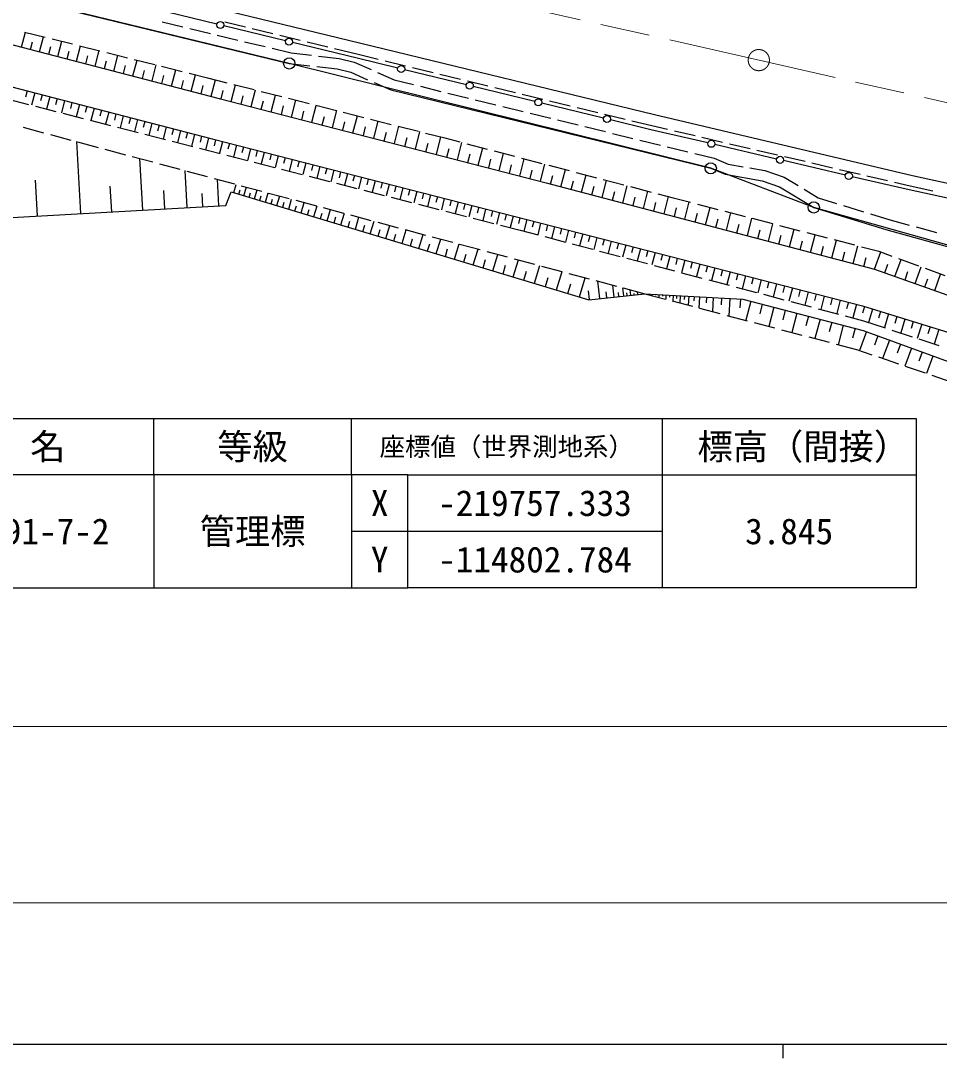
# Model space of a CAD drawing. Units: millimetres at full size, sheet at 1:1000; details may follow other scales. Extents: x 40000 to 680000, y 20000 to 380000.
# Drawn here: x 214030 to 279076, y 204000 to 277504 of the extents above; entities that cross this region are included whole.
import ezdxf
from ezdxf.enums import TextEntityAlignment as Align

# ---------------------------------------------------------------- set-up
doc = ezdxf.new("R2010")
doc.units = ezdxf.units.MM
doc.header["$LTSCALE"] = 1000
doc.linetypes.add('CHAIN', pattern=[18.5, 12, -1.5, 3.5, -1.5])
for name, color, linetype, lineweight in [('M-BGD', 7, 'Continuous', 25), ('M-BMK', 2, 'CHAIN', 13), ('M-BMK-ROW', 30, 'Continuous', 25), ('M-BMK-SRVR', 3, 'Continuous', 25), ('M-STR-HTXT', 7, 'Continuous', 13), ('M-STR-STRC', 7, 'Continuous', 25), ('M-TTL-BAND', 7, 'Continuous', 25)]:
    doc.layers.add(name, color=color, linetype=linetype, lineweight=lineweight)
doc.styles.add('ＭＳ ゴシック', font='')
doc.styles.get('ＭＳ ゴシック').set_extended_font_data('MS Gothic')

msp = doc.modelspace()

# ---------------------------------------------------------------- linework, layer by layer
at = {"layer": 'M-BGD'}
for p, q in [((206445, 280931), (233049, 274483)), ((206373, 277640), (228086, 272003)), ((224056, 277434), (225514, 277081)), ((228483, 277437), (229940, 277082)), ((214090, 275637), (214364, 276692)), ((214305, 276706), (215761, 276342)), ((226000, 276963), (227458, 276610)), ((227944, 276492), (229401, 276139)), ((230426, 276963), (231883, 276608)), ((232369, 276489), (233826, 276134)), ((214729, 275471), (214868, 276004)), ((215369, 275305), (215646, 276371)), ((216015, 275137), (216155, 275676)), ((216246, 276221), (217701, 275857)), ((216662, 274969), (216941, 276047)), ((217968, 274630), (218251, 275719)), ((218186, 275735), (219641, 275371)), ((229887, 276021), (231345, 275668)), ((234312, 276016), (235769, 275660)), ((217315, 274800), (217456, 275344)), ((218629, 274459), (218771, 275009)), ((219289, 274287), (219574, 275388)), ((220126, 275250), (221581, 274885)), ((220623, 273941), (220912, 275053)), ((231831, 275550), (233180, 275223)), ((233180, 275223), (234626, 275058)), ((235123, 275001), (236569, 274836)), ((236255, 275542), (237929, 275133)), ((237929, 275133), (239340, 274790)), ((219956, 274114), (220100, 274670)), ((221298, 273766), (221444, 274328)), ((221972, 273591), (222264, 274715)), ((222066, 274764), (223521, 274400)), ((223335, 273237), (223630, 274373)), ((224006, 274278), (225461, 273914)), ((233049, 274483), (234494, 274318)), ((234990, 274261), (236435, 274096)), ((236569, 274836), (237649, 274566)), ((237649, 274566), (238834, 274041)), ((239826, 274672), (241283, 274318)), ((241769, 274200), (243227, 273846)), ((222654, 273414), (222801, 273982)), ((224024, 273058), (224173, 273632)), ((224713, 272879), (225011, 274027)), ((225946, 273793), (227254, 273466)), ((226105, 272518), (226406, 273678)), ((227254, 273466), (228631, 273116)), ((236435, 274096), (237404, 273854)), ((237404, 273854), (238590, 273329)), ((239291, 273839), (240476, 273314)), ((243713, 273727), (245170, 273373)), ((212665, 273013), (227575, 269126)), ((225409, 272698), (225559, 273278)), ((226807, 272335), (226959, 272921)), ((227510, 272153), (227814, 273324)), ((228923, 271787), (229227, 272965)), ((229116, 272993), (230570, 272624)), ((239047, 273126), (240233, 272601)), ((240476, 273314), (241846, 272978)), ((242332, 272859), (243788, 272502)), ((245656, 273255), (247114, 272901)), ((247599, 272783), (249057, 272428)), ((214493, 272537), (214378, 272093)), ((215026, 272398), (214796, 271516)), ((215555, 272260), (215440, 271819)), ((216084, 272122), (215855, 271245)), ((216610, 271985), (216496, 271546)), ((228086, 272003), (251227, 266024)), ((228216, 271970), (228369, 272558)), ((229633, 271603), (229786, 272195)), ((230344, 271420), (230650, 272604)), ((231054, 272501), (232508, 272132)), ((231772, 271051), (232080, 272241)), ((232993, 272009), (234447, 271640)), ((240233, 272601), (262894, 267048)), ((244274, 272383), (245731, 272026)), ((249543, 272310), (251000, 271956)), ((213130, 271942), (214583, 271570)), ((215067, 271446), (216521, 271075)), ((217136, 271848), (216909, 270976)), ((217659, 271711), (217546, 271275)), ((218183, 271575), (217957, 270708)), ((218703, 271439), (218590, 271006)), ((219223, 271304), (218998, 270442)), ((231058, 271235), (231212, 271830)), ((232490, 270865), (232644, 271464)), ((233208, 270680), (233517, 271876)), ((234651, 270307), (234961, 271510)), ((234931, 271517), (236385, 271148)), ((246217, 271907), (247674, 271550)), ((248159, 271431), (249616, 271074)), ((251486, 271838), (252944, 271484)), ((253430, 271366), (254887, 271011)), ((217005, 270951), (218458, 270580)), ((219740, 271169), (219628, 270738)), ((220257, 271034), (220034, 270177)), ((220771, 270900), (220659, 270471)), ((221285, 270766), (221063, 269914)), ((221796, 270633), (221685, 270207)), ((222307, 270499), (222087, 269652)), ((233929, 270493), (234084, 271095)), ((235376, 270120), (235532, 270724)), ((236101, 269932), (236414, 271141)), ((236870, 271025), (238324, 270656)), ((237559, 269555), (237873, 270771)), ((238808, 270533), (240262, 270164)), ((250102, 270955), (251559, 270598)), ((255373, 270893), (256831, 270539)), ((214196, 269955), (215645, 269567)), ((218943, 270456), (220396, 270084)), ((220881, 269961), (222334, 269589)), ((222816, 270367), (222705, 269943)), ((223324, 270234), (223104, 269392)), ((223829, 270103), (223719, 269682)), ((224334, 269971), (224116, 269134)), ((224836, 269840), (224727, 269421)), ((236830, 269744), (236987, 270351)), ((238292, 269366), (238450, 269977)), ((239025, 269177), (239341, 270398)), ((240498, 268796), (240815, 270024)), ((240747, 270041), (242201, 269672)), ((252044, 270479), (253501, 270122)), ((253987, 270003), (255444, 269646)), ((257316, 270421), (258728, 270078)), ((258728, 270078), (259837, 269819)), ((216128, 269438), (217577, 269050)), ((222818, 269465), (224272, 269094)), ((225339, 269709), (225122, 268877)), ((225838, 269579), (225730, 269163)), ((226337, 269449), (226122, 268621)), ((226834, 269319), (226726, 268905)), ((227330, 269190), (227116, 268367)), ((227575, 269126), (253646, 262447)), ((227824, 269062), (227719, 268650)), ((239762, 268986), (239920, 269600)), ((241239, 268605), (241398, 269222)), ((241979, 268413), (242298, 269648)), ((242685, 269549), (244062, 269200)), ((243468, 268029), (243788, 269269)), ((244062, 269200), (245130, 268920)), ((255929, 269527), (257386, 269170)), ((257872, 269051), (259329, 268694)), ((260324, 269705), (261785, 269364)), ((262272, 269250), (263732, 268909)), ((218282, 263843), (217997, 268937)), ((218060, 268920), (219508, 268532)), ((219991, 268403), (221440, 268015)), ((224756, 268970), (226209, 268599)), ((226694, 268475), (228147, 268103)), ((228319, 268935), (228108, 268113)), ((228812, 268809), (228706, 268398)), ((229305, 268683), (229095, 267861)), ((229798, 268556), (229693, 268146)), ((230291, 268430), (230080, 267609)), ((230783, 268304), (230678, 267893)), ((242724, 268221), (242884, 268841)), ((244210, 267837), (244370, 268456)), ((244953, 267645), (245272, 268882)), ((245614, 268793), (247065, 268412)), ((246431, 267263), (246749, 268495)), ((259814, 268575), (261271, 268218)), ((264219, 268795), (265680, 268454)), ((266167, 268340), (267628, 267999)), ((221923, 267886), (223372, 267498)), ((222665, 264089), (222461, 267742)), ((228631, 267980), (230085, 267608)), ((231276, 268178), (231066, 267357)), ((231768, 268052), (231663, 267641)), ((232260, 267926), (232050, 267106)), ((232752, 267800), (232647, 267390)), ((233244, 267674), (233034, 266854)), ((245692, 267454), (245851, 268070)), ((247167, 267073), (247326, 267686)), ((247548, 268286), (248999, 267905)), ((247903, 266883), (248220, 268109)), ((249369, 266504), (249684, 267725)), ((249483, 267778), (250934, 267398)), ((261757, 268099), (263127, 267763)), ((263127, 267763), (264129, 267350)), ((268115, 267885), (269575, 267544)), ((223855, 267368), (225304, 266980)), ((225809, 264265), (225662, 266884)), ((225787, 266851), (227236, 266463)), ((230569, 267484), (232022, 267113)), ((232507, 266989), (233960, 266618)), ((233736, 267548), (233631, 267138)), ((234227, 267422), (234018, 266603)), ((234719, 267296), (234614, 266886)), ((235210, 267170), (235000, 266352)), ((235701, 267044), (235596, 266635)), ((236192, 266918), (235982, 266101)), ((248636, 266693), (248794, 267304)), ((250098, 266316), (250255, 266924)), ((250828, 266127), (251142, 267343)), ((251418, 267271), (252869, 266890)), ((252285, 265746), (252604, 266960)), ((262894, 267048), (263917, 266626)), ((264129, 267350), (265179, 267161)), ((265671, 267073), (266720, 266884)), ((266720, 266884), (268087, 266423)), ((270062, 267431), (271523, 267089)), ((272010, 266976), (273470, 266635)), ((215225, 263672), (215083, 266219)), ((227719, 266333), (229168, 265945)), ((228063, 264391), (227958, 266270)), ((234445, 266494), (235898, 266122)), ((236683, 266793), (236578, 266384)), ((237173, 266667), (236964, 265850)), ((237664, 266541), (237559, 266133)), ((238154, 266416), (237945, 265599)), ((238644, 266290), (238539, 265882)), ((239134, 266165), (238925, 265349)), ((251557, 265937), (251716, 266544)), ((253014, 265554), (253174, 266162)), ((253352, 266763), (254803, 266383)), ((253743, 265362), (254062, 266577)), ((255202, 264979), (255521, 266195)), ((255287, 266256), (256738, 265876)), ((263917, 266626), (266533, 266156)), ((266533, 266156), (267770, 265739)), ((268087, 266423), (269079, 265824)), ((273957, 266521), (275418, 266180)), ((220473, 263966), (220371, 265793)), ((224237, 264177), (224164, 265487)), ((228562, 264419), (228937, 265389)), ((228937, 265389), (254262, 257743)), ((229110, 265337), (229284, 265914)), ((229470, 265229), (229560, 265529)), ((229651, 265816), (231100, 265428)), ((229830, 265120), (230011, 265720)), ((230578, 264894), (230766, 265518)), ((236382, 265998), (237836, 265627)), ((238320, 265503), (239773, 265132)), ((239624, 266039), (239519, 265631)), ((240113, 265914), (239904, 265098)), ((240603, 265789), (240498, 265381)), ((241092, 265663), (240883, 264848)), ((241581, 265538), (241477, 265130)), ((242070, 265413), (241861, 264598)), ((251227, 266024), (274490, 259907)), ((254472, 265171), (254632, 265778)), ((255932, 264787), (256092, 265395)), ((256662, 264595), (256982, 265812)), ((257221, 265749), (258672, 265368)), ((258123, 264211), (258443, 265428)), ((267770, 265739), (270190, 264276)), ((269507, 265565), (270499, 264965)), ((275905, 266066), (277015, 265807)), ((277015, 265807), (278616, 265457)), ((226936, 264328), (226883, 265267)), ((230204, 265007), (230298, 265319)), ((230967, 264777), (231064, 265101)), ((231355, 264659), (231551, 265307)), ((231583, 265299), (233032, 264911)), ((231759, 264537), (231861, 264874)), ((232163, 264415), (232367, 265089)), ((232584, 264289), (232689, 264639)), ((233004, 264162), (233215, 264862)), ((233515, 264781), (234964, 264393)), ((233877, 263898), (234096, 264626)), ((240258, 265008), (241711, 264637)), ((242559, 265287), (242454, 264880)), ((243048, 265162), (242839, 264348)), ((243536, 265037), (243432, 264630)), ((244024, 264912), (243816, 264099)), ((244512, 264787), (244408, 264380)), ((245001, 264662), (244792, 263849)), ((257392, 264403), (257552, 265012)), ((258854, 264018), (259014, 264628)), ((259156, 265241), (260224, 264961)), ((259585, 263826), (259906, 265045)), ((260224, 264961), (261465, 264639)), ((261052, 263440), (261373, 264663)), ((270499, 264965), (271810, 264562)), ((212963, 263546), (228562, 264419)), ((233440, 264030), (233550, 264394)), ((234330, 263761), (234445, 264139)), ((234784, 263624), (235013, 264380)), ((235447, 264264), (236896, 263876)), ((235728, 263339), (235965, 264125)), ((242195, 264513), (243649, 264141)), ((244133, 264017), (245586, 263646)), ((245488, 264537), (245384, 264130)), ((245976, 264412), (245768, 263600)), ((246464, 264287), (246359, 263881)), ((246951, 264162), (246743, 263350)), ((247438, 264037), (247334, 263632)), ((247925, 263913), (247717, 263101)), ((260319, 263633), (260479, 264244)), ((261949, 264513), (263400, 264137)), ((262524, 263053), (262847, 264280)), ((263884, 264011), (265336, 263634)), ((264002, 262665), (264326, 263896)), ((270190, 264276), (275301, 262705)), ((272288, 264416), (273722, 263975)), ((235256, 263482), (235375, 263875)), ((236218, 263191), (236341, 263600)), ((236708, 263043), (236955, 263860)), ((237218, 262889), (237346, 263314)), ((237379, 263747), (238828, 263359)), ((237727, 262735), (237984, 263585)), ((238786, 262416), (239053, 263298)), ((239311, 263229), (240760, 262841)), ((246071, 263522), (247524, 263151)), ((248412, 263788), (248308, 263382)), ((248899, 263663), (248691, 262852)), ((249385, 263539), (249282, 263133)), ((249872, 263414), (249664, 262602)), ((250359, 263289), (250255, 262883)), ((250847, 263164), (250637, 262345)), ((261788, 263247), (261950, 263860)), ((263263, 262859), (263425, 263475)), ((265486, 262274), (265811, 263511)), ((265820, 263508), (267272, 263131)), ((274200, 263828), (275512, 263425)), ((275512, 263425), (276951, 263026)), ((238257, 262575), (238390, 263017)), ((239337, 262249), (239475, 262708)), ((239887, 262083), (240165, 263001)), ((241032, 261738), (241320, 262691)), ((241243, 262712), (242692, 262324)), ((248009, 263027), (249393, 262673)), ((249393, 262673), (250669, 262336)), ((251339, 263038), (251234, 262628)), ((251830, 262912), (251619, 262085)), ((252327, 262785), (252221, 262372)), ((252823, 262658), (252609, 261824)), ((253323, 262530), (253216, 262113)), ((253646, 262447), (273638, 257303)), ((264744, 262470), (264907, 263088)), ((266231, 262079), (266394, 262699)), ((266975, 261883), (267301, 263124)), ((267756, 263006), (269208, 262629)), ((268470, 261490), (268797, 262735)), ((269692, 262503), (271144, 262126)), ((275301, 262705), (307683, 253735)), ((277433, 262893), (278878, 262492)), ((240460, 261910), (240604, 262387)), ((241627, 261558), (241776, 262054)), ((242221, 261378), (242521, 262370)), ((242840, 261192), (242995, 261707)), ((243175, 262195), (244623, 261807)), ((243458, 261005), (243769, 262035)), ((244743, 260617), (245066, 261688)), ((245106, 261677), (246555, 261289)), ((251153, 262208), (252603, 261825)), ((253087, 261698), (254537, 261315)), ((253824, 262401), (253607, 261560)), ((254329, 262272), (254220, 261851)), ((254833, 262142), (254615, 261294)), ((255342, 262011), (255233, 261587)), ((255850, 261880), (255631, 261026)), ((256363, 261748), (256253, 261321)), ((267722, 261686), (267886, 262309)), ((269220, 261293), (269384, 261918)), ((269970, 261095), (270299, 262346)), ((271476, 260699), (271806, 261954)), ((271628, 262001), (273080, 261624)), ((244100, 260811), (244262, 261346)), ((245411, 260415), (245579, 260972)), ((246079, 260214), (246415, 261327)), ((247038, 261160), (248487, 260772)), ((247467, 259794), (247817, 260951)), ((255020, 261187), (256471, 260804)), ((256875, 261616), (256654, 260756)), ((257391, 261483), (257281, 261053)), ((257908, 261351), (257685, 260484)), ((258428, 261217), (258316, 260783)), ((258948, 261083), (258723, 260209)), ((259472, 260948), (259360, 260511)), ((270723, 260897), (270888, 261525)), ((272232, 260501), (272398, 261130)), ((272988, 260302), (273319, 261562)), ((273564, 261498), (274804, 261176)), ((274496, 259905), (274930, 261130)), ((274804, 261176), (275727, 260835)), ((246773, 260004), (246948, 260582)), ((248911, 259359), (249274, 260561)), ((248970, 260642), (250419, 260254)), ((256954, 260677), (258404, 260294)), ((259996, 260813), (259770, 259933)), ((260524, 260677), (260411, 260237)), ((261052, 260541), (260824, 259655)), ((261585, 260405), (261470, 259961)), ((262117, 260268), (261887, 259374)), ((273742, 260103), (273907, 260732)), ((275219, 259649), (275432, 260251)), ((275942, 259393), (276368, 260598)), ((276196, 260661), (277603, 260141)), ((248189, 259576), (248370, 260178)), ((249661, 259132), (249849, 259757)), ((250411, 258906), (250788, 260156)), ((250902, 260125), (252351, 259737)), ((251970, 258435), (252362, 259734)), ((252834, 259608), (254283, 259220)), ((258888, 260166), (260338, 259783)), ((260821, 259655), (262272, 259272)), ((262653, 260130), (262538, 259683)), ((263189, 259992), (262957, 259091)), ((263729, 259853), (263613, 259403)), ((264269, 259714), (264036, 258807)), ((264814, 259574), (264697, 259120)), ((274490, 259907), (285431, 256032)), ((276653, 259141), (276863, 259733)), ((277364, 258889), (277784, 260074)), ((278072, 259968), (279479, 259447)), ((278763, 258394), (279176, 259559)), ((251190, 258670), (251386, 259320)), ((252780, 258190), (252984, 258865)), ((253590, 257945), (253998, 259296)), ((254766, 259090), (256215, 258702)), ((255037, 257825), (254907, 259053)), ((256045, 257932), (255956, 258772)), ((262755, 259145), (264206, 258762)), ((265358, 259434), (265123, 258520)), ((265906, 259293), (265789, 258836)), ((266455, 259151), (266218, 258231)), ((267007, 259009), (266889, 258549)), ((267560, 258867), (267321, 257939)), ((278063, 258641), (278270, 259224)), ((254301, 257747), (254236, 258360)), ((254262, 257743), (258226, 258164)), ((255541, 257879), (255497, 258298)), ((256390, 257969), (256359, 258256)), ((256734, 258005), (256673, 258580)), ((256698, 258573), (258226, 258164)), ((256983, 258032), (256963, 258223)), ((257231, 258058), (257191, 258441)), ((257480, 258085), (257470, 258180)), ((257729, 258111), (257708, 258302)), ((258226, 258164), (259678, 257781)), ((258226, 258164), (265174, 257780)), ((258725, 258136), (258719, 258034)), ((258975, 258122), (258972, 258071)), ((259224, 258109), (259213, 257903)), ((259474, 258095), (259468, 257992)), ((259724, 258081), (259707, 257773)), ((259973, 258067), (259965, 257913)), ((260223, 258054), (260200, 257643)), ((260472, 258040), (260461, 257835)), ((260722, 258026), (260694, 257513)), ((261030, 258009), (261016, 257752)), ((264689, 258634), (266139, 258251)), ((266623, 258124), (268073, 257741)), ((268116, 258724), (267997, 258260)), ((268673, 258581), (268432, 257646)), ((269234, 258436), (269114, 257969)), ((269795, 258292), (269553, 257350)), ((270360, 258146), (270239, 257675)), ((270925, 258001), (270681, 257052)), ((260162, 257653), (261612, 257271)), ((261338, 257992), (261302, 257352)), ((261721, 257971), (261704, 257651)), ((262105, 257950), (262061, 257152)), ((262583, 257923), (262561, 257525)), ((263062, 257897), (263007, 256903)), ((263658, 257864), (263631, 257367)), ((264254, 257831), (264186, 256592)), ((264998, 257790), (264964, 257170)), ((265174, 257780), (273686, 255567)), ((265724, 257637), (265371, 256280)), ((266538, 257426), (266362, 256747)), ((268556, 257613), (270007, 257230)), ((271495, 257855), (271373, 257380)), ((272064, 257708), (271818, 256752)), ((272638, 257560), (272515, 257082)), ((273212, 257413), (272964, 256449)), ((273638, 257303), (287317, 253058)), ((262096, 257143), (263546, 256761)), ((264030, 256633), (265480, 256251)), ((267353, 257214), (266999, 255850)), ((268171, 257001), (267994, 256319)), ((268989, 256788), (268633, 255419)), ((269811, 256575), (269633, 255890)), ((270490, 257102), (271940, 256719)), ((272424, 256592), (273701, 256255)), ((273788, 257257), (273640, 256781)), ((274358, 257080), (274065, 256135)), ((274925, 256904), (274778, 256431)), ((275492, 256728), (275192, 255763)), ((276071, 256548), (275921, 256066)), ((265963, 256123), (267414, 255741)), ((270633, 256361), (270275, 254986)), ((271458, 256147), (271279, 255459)), ((272283, 255932), (271924, 254551)), ((273701, 256255), (275248, 255745)), ((276649, 256369), (276344, 255384)), ((277240, 256185), (277087, 255693)), ((277831, 256002), (277519, 254997)), ((278434, 255815), (278278, 255312)), ((267897, 255613), (269348, 255231)), ((269831, 255103), (271282, 254721)), ((273111, 255717), (272932, 255026)), ((273932, 255477), (273438, 254135)), ((273686, 255567), (286066, 251016)), ((274737, 255181), (274491, 254510)), ((275723, 255588), (277148, 255119)), ((279037, 255627), (278719, 254601)), ((271765, 254593), (273217, 254210)), ((275543, 254885), (275063, 253579)), ((276326, 254597), (276086, 253944)), ((277623, 254962), (279047, 254493)), ((273217, 254210), (274290, 253844)), ((274763, 253682), (276182, 253197)), ((277109, 254309), (276643, 253039)), ((277871, 254029), (277638, 253394)), ((278633, 253749), (278179, 252514)), ((276655, 253035), (278075, 252550)), ((278548, 252388), (279967, 251903))]:
    msp.add_line(p, q, dxfattribs=at)
at = {"layer": 'M-BMK'}
msp.add_line((241947, 280231), (287277, 269963), dxfattribs=at)
msp.add_circle((266298, 274715), 750, dxfattribs=at)
at = {"layer": 'M-BMK-ROW'}
msp.add_lwpolyline([(310299, 253746), (307683, 253735), (270190, 264276), (262894, 267048), (233049, 274483), (200034, 282502), (169092, 290015), (144824, 295900), (125826, 300514), (101150, 306534), (82257, 311122), (69863, 313346)], dxfattribs=at)
for centre in [(233049, 274483), (262894, 267048), (270190, 264276)]:
    msp.add_circle(centre, 400, dxfattribs=at)
at = {"layer": 'M-BMK-SRVR'}
for p, q in [((203448, 249332), (223448, 249332)), ((223448, 245332), (223448, 249332)), ((223448, 249332), (237448, 249332)), ((237448, 245332), (237448, 249332)), ((237448, 249332), (259448, 249332)), ((259448, 249332), (259448, 245332)), ((259448, 249332), (277448, 249332)), ((277448, 249332), (277448, 245332)), ((223448, 245332), (203448, 245332)), ((237448, 245332), (223448, 245332)), ((223448, 245332), (223448, 237332)), ((241448, 245332), (237448, 245332)), ((237448, 245332), (237448, 241332)), ((241448, 241332), (241448, 245332)), ((241448, 245332), (259448, 245332)), ((259448, 245332), (259448, 241332)), ((259448, 245332), (277448, 245332)), ((277448, 245332), (277448, 237332)), ((237448, 241332), (241448, 241332)), ((237448, 241332), (237448, 237332)), ((241448, 237332), (241448, 241332)), ((241448, 241332), (259448, 241332)), ((259448, 241332), (259448, 237332)), ((203448, 237332), (223448, 237332)), ((223448, 237332), (237448, 237332)), ((237448, 237332), (241448, 237332)), ((259448, 237332), (241448, 237332)), ((277448, 237332), (259448, 237332))]:
    msp.add_line(p, q, dxfattribs=at)
at = {"layer": 'M-STR-HTXT'}
for p, q in [((70429, 227500), (306895, 227500)), ((69870, 215000), (310299, 215000))]:
    msp.add_line(p, q, dxfattribs=at)
at = {"layer": 'M-STR-STRC'}
for p, q in [((160449, 294855), (238118, 275911)), ((227926, 277264), (223554, 278331)), ((232783, 276080), (228412, 277146)), ((237858, 274842), (233269, 275961)), ((238118, 275911), (258917, 270855)), ((240727, 274144), (237858, 274842)), ((245586, 272963), (241213, 274026)), ((250444, 271782), (246072, 272845)), ((255303, 270602), (250930, 271664)), ((258917, 270855), (277180, 266538)), ((258658, 269786), (255789, 270483)), ((262691, 268844), (258658, 269786)), ((267560, 267707), (263178, 268730)), ((272429, 266570), (268047, 267593)), ((276948, 265514), (272916, 266456)), ((277180, 266538), (286712, 264458)), ((281485, 264524), (276948, 265514))]:
    msp.add_line(p, q, dxfattribs=at)
for centre in [(228169, 277205), (233026, 276020), (240970, 274085), (245829, 272904), (250687, 271723), (255546, 270543), (262934, 268787), (267803, 267650), (272672, 266513)]:
    msp.add_circle(centre, 250, dxfattribs=at)
at = {"layer": 'M-TTL-BAND'}
for p, q in [((40000, 205000), (579000, 205000)), ((268000, 205000), (268000, 204000))]:
    msp.add_line(p, q, dxfattribs=at)

# ---------------------------------------------------------------- texts
at = {"layer": 'M-BMK-SRVR', "style": 'ＭＳ ゴシック'}
for s, height, p in [('点\u3000名', 1833, (213448, 247332)), ('等級', 1833, (230448, 247332)), ('標高（間接）', 1833, (269448, 247332)), ('座標値（世界測地系）', 1320, (248448, 247332)), ('X', 1833, (239448, 243332)), ('-219757.333', 1833, (250448, 243332)), ('山口191-7-2', 1833, (213448, 241332)), ('管理標', 1833, (230448, 241332)), ('3.845', 1833, (268448, 241332)), ('Y', 1833, (239448, 239332)), ('-114802.784', 1833, (250448, 239332))]:
    msp.add_text(s, height=height, dxfattribs=at).set_placement(p, align=Align.MIDDLE_CENTER)

doc.saveas('drawing.dxf')
